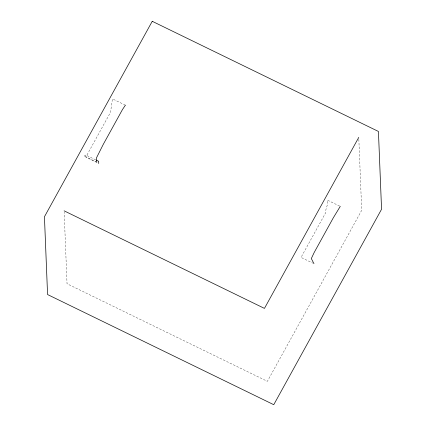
<?xml version="1.0" encoding="UTF-8"?>
<svg xmlns="http://www.w3.org/2000/svg" width="426" height="426" viewBox="0 0 426 426"><rect width="100%" height="100%" fill="white"/><g stroke="black" fill="none" stroke-linecap="round" stroke-linejoin="round"><path stroke-width="0.32" stroke-dasharray="2.13 1.6" d="M339.676 206.099L327.338 200.087L327.509 204.272L325.688 210.46L325.773 212.563L301.044 257.4L312.796 263.119M125.372 105.174L112.448 98.875L110.542 112.267L85.818 157.098L98.741 163.392M95.722 159.862L85.733 154.995L85.195 155.975L83.693 155.804L96.031 161.816M358.852 139.361L361.701 210.306L267.374 381.329L67.036 283.764L64.161 212.159"/><path stroke-width="0.64" d="M358.772 137.374L264.445 308.397L64.108 210.833M340.267 206.381L333.35 217.739L314.191 252.474L311.321 258.555L313.967 263.694M125.372 105.174L122.438 109.615L103.278 144.35L96.452 157.913L96.622 162.104M96.308 160.144L98.656 161.289L98.741 163.392M152.242 21.3L44.442 216.754L47.568 294.547L273.758 404.7L381.558 209.246L378.432 131.453L152.242 21.3"/></g></svg>
